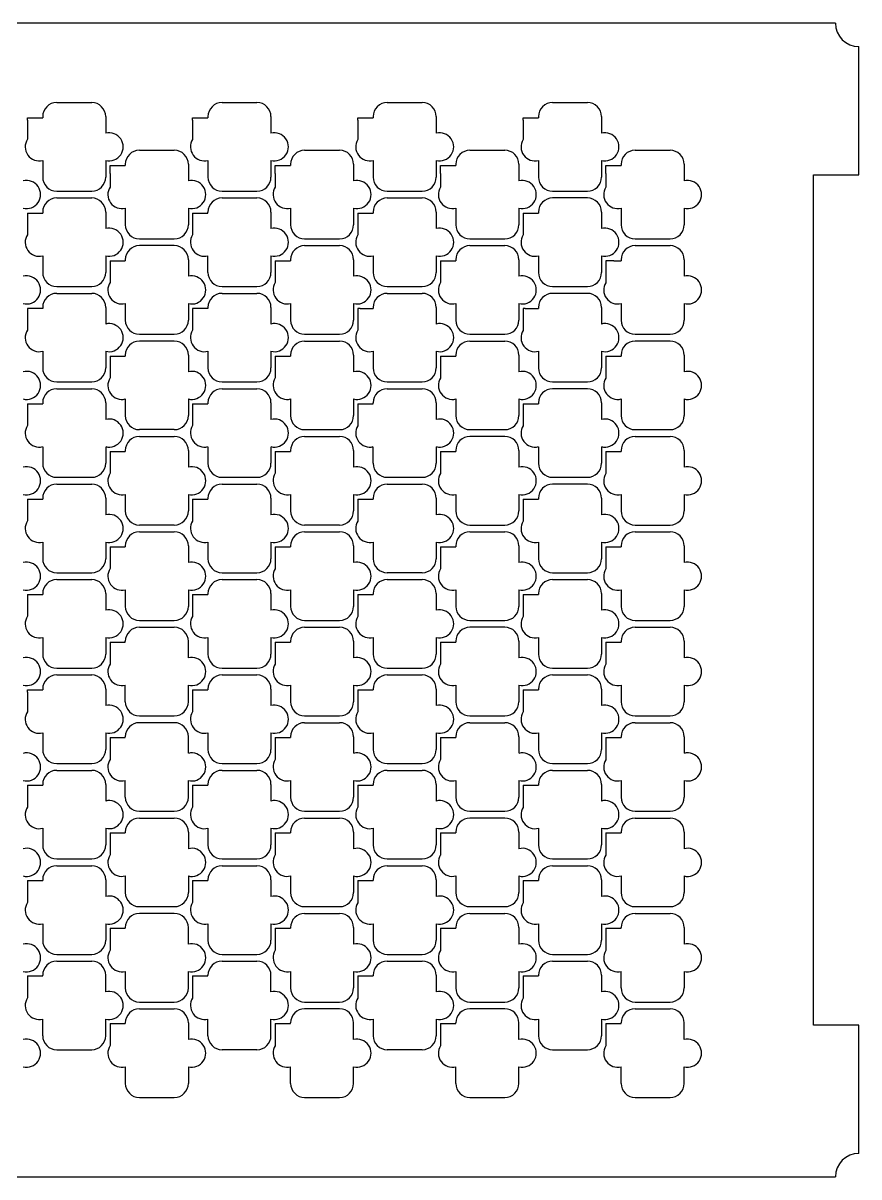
# Model space of a CAD drawing. Header units: millimetres. Extents: x -49 to 54, y -38 to 38.
# Drawn here: x -0.6 to 54.4, y -38 to 38 of the extents above; entities that cross this region are included whole.
import ezdxf

# ---------------------------------------------------------------- set-up
doc = ezdxf.new("R2010")
doc.units = ezdxf.units.MM

msp = doc.modelspace()

# ---------------------------------------------------------------- linework, layer by layer
for p, q in [((1.571, 32.765), (3.871, 32.765)), ((12.455, 32.765), (14.755, 32.765)), ((23.338, 32.765), (25.638, 32.765)), ((34.222, 32.765), (36.522, 32.765)), ((-0.36, 31.614), (-0.36, 31.764)), ((-0.36, 31.764), (0.646, 31.764)), ((-0.36, 31.614), (-0.36, 30.344)), ((0.646, 31.84), (0.646, 31.764)), ((4.796, 31.84), (4.796, 30.745)), ((10.52, 31.614), (10.52, 31.764)), ((10.52, 31.764), (11.53, 31.764)), ((10.52, 31.614), (10.52, 30.338)), ((11.53, 31.84), (11.53, 31.764)), ((15.68, 31.84), (15.68, 30.745)), ((21.4, 31.614), (21.4, 31.764)), ((21.4, 31.764), (22.413, 31.764)), ((21.4, 31.614), (21.4, 30.332)), ((22.413, 31.84), (22.413, 31.764)), ((26.563, 31.84), (26.563, 30.745)), ((32.28, 31.614), (32.28, 31.764)), ((32.28, 31.764), (32.43, 31.764)), ((32.28, 31.614), (32.28, 30.326)), ((32.43, 31.764), (33.297, 31.764)), ((33.297, 31.84), (33.297, 31.764)), ((37.447, 31.84), (37.447, 30.745)), ((0.646, 28.95), (0.646, 27.856)), ((4.796, 28.95), (4.796, 27.856)), ((7.013, 29.623), (9.313, 29.623)), ((11.53, 28.95), (11.53, 27.856)), ((15.68, 28.95), (15.68, 27.856)), ((17.897, 29.623), (20.197, 29.623)), ((22.413, 28.95), (22.413, 27.856)), ((26.563, 28.95), (26.563, 27.856)), ((28.78, 29.623), (31.08, 29.623)), ((33.297, 28.95), (33.297, 27.856)), ((37.447, 28.95), (37.447, 27.856)), ((39.664, 29.623), (41.964, 29.623)), ((5.082, 28.622), (6.088, 28.622)), ((5.082, 28.082), (5.082, 28.622)), ((6.088, 28.698), (6.088, 28.622)), ((10.238, 28.698), (10.238, 27.603)), ((15.962, 28.622), (16.972, 28.622)), ((15.962, 28.082), (15.962, 28.622)), ((16.972, 28.698), (16.972, 28.622)), ((21.122, 28.698), (21.122, 27.603)), ((26.842, 28.622), (27.855, 28.622)), ((26.842, 28.082), (26.842, 28.622)), ((27.855, 28.698), (27.855, 28.622)), ((32.005, 28.698), (32.005, 27.603)), ((37.722, 28.622), (38.262, 28.622)), ((37.722, 28.082), (37.722, 28.622)), ((38.262, 28.622), (38.739, 28.622)), ((38.739, 28.698), (38.739, 28.622)), ((42.889, 28.698), (42.889, 27.603)), ((5.082, 28.082), (5.082, 27.202)), ((15.962, 28.082), (15.962, 27.196)), ((26.842, 28.082), (26.842, 27.19)), ((37.722, 28.082), (37.722, 27.184)), ((1.571, 26.931), (3.871, 26.931)), ((12.455, 26.931), (14.755, 26.931)), ((23.338, 26.931), (25.638, 26.931)), ((34.222, 26.931), (36.522, 26.931)), ((1.571, 26.481), (3.871, 26.481)), ((12.455, 26.481), (14.755, 26.481)), ((23.338, 26.481), (25.638, 26.481)), ((36.522, 26.481), (34.222, 26.481)), ((-0.36, 25.484), (-0.36, 24.06)), ((-0.36, 25.484), (0.646, 25.484)), ((0.646, 25.556), (0.646, 25.484)), ((4.796, 25.556), (4.796, 24.461)), ((6.088, 25.809), (6.088, 24.714)), ((10.238, 25.809), (10.238, 24.714)), ((10.52, 25.484), (10.52, 24.054)), ((10.52, 25.484), (11.53, 25.484)), ((11.53, 25.484), (11.53, 25.556)), ((15.68, 25.556), (15.68, 24.461)), ((16.972, 25.809), (16.972, 24.714)), ((21.122, 25.809), (21.122, 24.714)), ((21.4, 25.484), (22.413, 25.484)), ((21.4, 25.484), (21.4, 24.048)), ((22.413, 25.556), (22.413, 25.484)), ((26.563, 25.556), (26.563, 24.461)), ((27.855, 25.809), (27.855, 24.714)), ((32.005, 25.809), (32.005, 24.714)), ((32.28, 25.484), (32.43, 25.484)), ((32.28, 25.484), (32.28, 24.042)), ((32.43, 25.484), (33.297, 25.486)), ((33.297, 25.556), (33.297, 25.486)), ((37.447, 25.556), (37.447, 24.461)), ((38.739, 25.809), (38.739, 24.714)), ((42.889, 25.809), (42.889, 24.714)), ((7.013, 23.789), (9.313, 23.789)), ((17.897, 23.789), (20.197, 23.789)), ((28.78, 23.789), (31.08, 23.789)), ((39.664, 23.789), (41.964, 23.789)), ((9.313, 23.339), (7.013, 23.339)), ((17.897, 23.339), (20.197, 23.339)), ((28.78, 23.339), (31.08, 23.339)), ((39.664, 23.339), (41.964, 23.339)), ((0.646, 22.667), (0.646, 21.572)), ((4.796, 22.667), (4.796, 21.572)), ((5.082, 22.342), (6.088, 22.342)), ((5.082, 22.342), (5.082, 20.918)), ((6.088, 22.414), (6.088, 22.342)), ((10.238, 22.414), (10.238, 21.319)), ((11.53, 21.572), (11.53, 22.667)), ((15.68, 22.667), (15.68, 21.572)), ((15.962, 22.342), (16.972, 22.342)), ((15.962, 22.342), (15.962, 20.912)), ((16.972, 22.414), (16.972, 22.342)), ((21.122, 22.414), (21.122, 21.319)), ((22.413, 22.667), (22.413, 21.572)), ((26.563, 22.667), (26.563, 21.572)), ((26.842, 22.342), (26.842, 20.906)), ((26.842, 22.342), (27.382, 22.342)), ((27.382, 22.342), (27.855, 22.342)), ((27.855, 22.414), (27.855, 22.342)), ((32.005, 22.414), (32.005, 21.319)), ((33.297, 22.667), (33.297, 21.572)), ((37.447, 22.667), (37.447, 21.572)), ((38.262, 22.342), (37.722, 22.342)), ((37.722, 22.342), (37.722, 20.9)), ((38.262, 22.342), (38.739, 22.342)), ((38.739, 22.414), (38.739, 22.342)), ((42.889, 22.414), (42.889, 21.319)), ((1.571, 20.647), (3.871, 20.647)), ((12.455, 20.647), (14.755, 20.647)), ((23.338, 20.647), (25.638, 20.647)), ((34.222, 20.647), (36.522, 20.647)), ((1.571, 20.197), (3.871, 20.197)), ((12.455, 20.197), (14.755, 20.197)), ((23.338, 20.197), (25.638, 20.197)), ((36.522, 20.197), (34.222, 20.197)), ((-0.36, 19.204), (-0.36, 17.776)), ((0.646, 19.204), (-0.36, 19.204)), ((0.646, 19.272), (0.646, 19.204)), ((4.796, 19.272), (4.796, 18.177)), ((6.088, 19.525), (6.088, 18.43)), ((10.238, 19.525), (10.238, 18.43)), ((10.52, 19.204), (10.52, 17.77)), ((11.53, 19.204), (10.52, 19.204)), ((11.53, 19.272), (11.53, 19.204)), ((15.68, 19.272), (15.68, 18.177)), ((16.972, 19.525), (16.972, 18.43)), ((21.122, 19.525), (21.122, 18.43)), ((21.4, 19.204), (21.4, 17.764)), ((21.55, 19.204), (21.4, 19.204)), ((21.55, 19.204), (22.413, 19.204)), ((22.413, 19.272), (22.413, 19.204)), ((26.563, 19.272), (26.563, 18.177)), ((27.855, 19.525), (27.855, 18.43)), ((32.005, 19.525), (32.005, 18.43)), ((32.43, 19.204), (32.28, 19.204)), ((32.28, 19.204), (32.28, 17.758)), ((32.43, 19.204), (33.297, 19.204)), ((33.297, 19.272), (33.297, 19.204)), ((37.447, 19.272), (37.447, 18.177)), ((38.739, 19.525), (38.739, 18.43)), ((42.889, 19.525), (42.889, 18.43)), ((7.013, 17.505), (9.313, 17.505)), ((17.897, 17.505), (20.197, 17.505)), ((28.78, 17.505), (31.08, 17.505)), ((39.664, 17.505), (41.964, 17.505)), ((9.313, 17.055), (7.013, 17.055)), ((17.897, 17.055), (20.197, 17.055)), ((28.78, 17.055), (31.08, 17.055)), ((41.964, 17.055), (39.664, 17.055)), ((0.646, 16.383), (0.646, 15.288)), ((4.796, 16.383), (4.796, 15.288)), ((5.082, 16.062), (6.088, 16.062)), ((5.082, 16.062), (5.082, 14.634)), ((6.088, 16.13), (6.088, 16.062)), ((10.238, 16.13), (10.238, 15.036)), ((11.53, 16.383), (11.53, 15.288)), ((15.68, 16.383), (15.68, 15.288)), ((15.962, 16.062), (16.972, 16.062)), ((15.962, 16.062), (15.962, 14.628)), ((16.972, 16.13), (16.972, 16.062)), ((21.122, 16.13), (21.122, 15.036)), ((22.413, 16.383), (22.413, 15.288)), ((26.563, 16.383), (26.563, 15.288)), ((26.842, 16.062), (27.855, 16.062)), ((26.842, 16.062), (26.842, 14.622)), ((27.855, 16.13), (27.855, 16.062)), ((32.005, 16.13), (32.005, 15.036)), ((33.297, 16.383), (33.297, 15.288)), ((37.447, 16.383), (37.447, 15.288)), ((37.722, 16.062), (38.262, 16.062)), ((37.722, 16.062), (37.722, 14.616)), ((38.262, 16.062), (38.739, 16.062)), ((38.739, 16.13), (38.739, 16.062)), ((42.889, 16.13), (42.889, 15.036)), ((1.571, 14.363), (3.871, 14.363)), ((1.571, 13.913), (3.871, 13.913)), ((12.455, 14.363), (14.755, 14.363)), ((12.455, 13.913), (14.755, 13.913)), ((23.338, 14.363), (25.638, 14.363)), ((23.338, 13.913), (25.638, 13.913)), ((34.222, 14.363), (36.522, 14.363)), ((36.522, 13.913), (34.222, 13.913)), ((-0.36, 12.924), (0.646, 12.924)), ((-0.36, 12.924), (-0.36, 11.493)), ((0.646, 12.988), (0.646, 12.924)), ((4.796, 12.988), (4.796, 11.894)), ((6.088, 13.241), (6.088, 12.147)), ((10.238, 13.241), (10.238, 12.147)), ((10.52, 12.924), (11.53, 12.924)), ((10.52, 12.924), (10.52, 11.487)), ((11.53, 12.988), (11.53, 12.924)), ((15.68, 12.988), (15.68, 11.894)), ((16.972, 13.241), (16.972, 12.147)), ((21.122, 13.241), (21.122, 12.147)), ((21.4, 12.924), (22.413, 12.924)), ((21.4, 12.924), (21.4, 11.481)), ((22.413, 12.924), (22.413, 12.988)), ((26.563, 12.988), (26.563, 11.894)), ((27.855, 13.241), (27.855, 12.147)), ((32.005, 13.241), (32.005, 12.147)), ((32.28, 12.924), (32.28, 11.475)), ((32.28, 12.924), (32.43, 12.924)), ((32.43, 12.924), (33.299, 12.924)), ((33.297, 12.988), (33.297, 12.924)), ((37.447, 12.988), (37.447, 11.894)), ((38.739, 13.241), (38.739, 12.147)), ((42.889, 13.241), (42.889, 12.147)), ((9.313, 11.222), (7.013, 11.222)), ((7.013, 10.772), (9.313, 10.772)), ((17.897, 11.222), (20.197, 11.222)), ((17.897, 10.772), (20.197, 10.772)), ((28.78, 11.222), (31.08, 11.222)), ((31.08, 10.772), (28.78, 10.772)), ((39.664, 11.222), (41.964, 11.222)), ((39.664, 10.772), (41.964, 10.772)), ((0.646, 10.099), (0.646, 9.005)), ((4.796, 10.099), (4.796, 9.005)), ((11.53, 10.099), (11.53, 9.005)), ((15.68, 10.099), (15.68, 9.005)), ((22.413, 9.005), (22.413, 10.099)), ((26.563, 10.099), (26.563, 9.005)), ((33.297, 10.099), (33.297, 9.005)), ((37.447, 10.099), (37.447, 9.005)), ((5.082, 9.782), (6.088, 9.782)), ((5.082, 9.782), (5.082, 8.351)), ((6.088, 9.847), (6.088, 9.782)), ((10.238, 9.847), (10.238, 8.752)), ((15.962, 9.782), (16.972, 9.782)), ((15.962, 9.782), (15.962, 8.345)), ((16.972, 9.847), (16.972, 9.782)), ((21.122, 9.847), (21.122, 8.752)), ((26.842, 9.782), (27.855, 9.782)), ((26.842, 9.782), (26.842, 8.339)), ((27.855, 9.847), (27.855, 9.782)), ((32.005, 9.847), (32.005, 8.752)), ((37.722, 9.782), (37.722, 8.333)), ((37.722, 9.782), (38.262, 9.782)), ((38.262, 9.782), (38.739, 9.782)), ((38.739, 9.847), (38.739, 9.782)), ((42.889, 9.847), (42.889, 8.752)), ((1.571, 8.08), (3.871, 8.08)), ((1.571, 7.63), (3.871, 7.63)), ((12.455, 8.08), (14.755, 8.08)), ((12.455, 7.63), (14.755, 7.63)), ((23.338, 8.08), (25.638, 8.08)), ((23.338, 7.63), (25.638, 7.63)), ((34.222, 8.08), (36.522, 8.08)), ((36.522, 7.63), (34.222, 7.63)), ((6.088, 6.957), (6.088, 5.863)), ((10.238, 6.957), (10.238, 5.863)), ((16.972, 6.957), (16.972, 5.863)), ((21.122, 6.957), (21.122, 5.863)), ((27.855, 6.957), (27.855, 5.863)), ((32.005, 6.957), (32.005, 5.863)), ((38.739, 6.957), (38.739, 5.863)), ((42.889, 6.957), (42.889, 5.863)), ((-0.36, 6.644), (0.646, 6.644)), ((-0.36, 6.644), (-0.36, 5.209)), ((0.646, 6.705), (0.646, 6.644)), ((4.796, 6.705), (4.796, 5.61)), ((10.52, 6.644), (10.52, 5.203)), ((10.52, 6.644), (11.53, 6.644)), ((11.53, 6.705), (11.53, 6.644)), ((15.68, 6.705), (15.68, 5.61)), ((21.4, 6.644), (22.413, 6.644)), ((21.4, 6.644), (21.4, 5.197)), ((22.413, 6.705), (22.413, 6.644)), ((26.563, 6.705), (26.563, 5.61)), ((32.28, 6.644), (32.43, 6.644)), ((32.28, 6.644), (32.28, 5.191)), ((32.43, 6.644), (33.297, 6.644)), ((33.297, 6.705), (33.297, 6.644)), ((37.447, 6.705), (37.447, 5.61)), ((9.313, 4.938), (7.013, 4.938)), ((20.197, 4.938), (17.897, 4.938)), ((28.78, 4.938), (31.08, 4.938)), ((39.664, 4.938), (41.964, 4.938)), ((0.646, 3.816), (0.646, 2.721)), ((4.796, 3.816), (4.796, 2.721)), ((7.013, 4.488), (9.313, 4.488)), ((11.53, 3.816), (11.53, 2.721)), ((15.68, 3.816), (15.68, 2.721)), ((17.897, 4.488), (20.197, 4.488)), ((22.413, 3.816), (22.413, 2.721)), ((26.563, 3.816), (26.563, 2.721)), ((28.78, 4.488), (31.08, 4.488)), ((33.297, 3.816), (33.297, 2.721)), ((37.447, 3.816), (37.447, 2.721)), ((39.664, 4.488), (41.964, 4.488)), ((5.082, 3.502), (6.088, 3.502)), ((5.082, 3.502), (5.082, 2.067)), ((6.088, 3.563), (6.088, 3.502)), ((10.238, 3.563), (10.238, 2.468)), ((15.962, 3.502), (16.972, 3.502)), ((15.962, 3.502), (15.962, 2.061)), ((16.972, 3.563), (16.972, 3.502)), ((21.122, 3.563), (21.122, 2.468)), ((26.842, 3.502), (26.842, 2.055)), ((26.842, 3.502), (27.855, 3.502)), ((27.855, 3.563), (27.855, 3.502)), ((32.005, 3.563), (32.005, 2.468)), ((37.722, 3.502), (38.262, 3.502)), ((37.722, 3.502), (37.722, 2.049)), ((38.262, 3.502), (38.739, 3.502)), ((38.739, 3.563), (38.739, 3.502)), ((42.889, 3.563), (42.889, 2.468)), ((1.571, 1.796), (3.871, 1.796)), ((12.455, 1.796), (14.755, 1.796)), ((25.638, 1.796), (23.338, 1.796)), ((34.222, 1.796), (36.522, 1.796)), ((1.571, 1.346), (3.871, 1.346)), ((12.455, 1.346), (14.755, 1.346)), ((23.338, 1.346), (25.638, 1.346)), ((34.222, 1.346), (36.522, 1.346)), ((-0.36, 0.364), (0.646, 0.364)), ((-0.36, 0.364), (-0.36, -1.075)), ((0.646, 0.421), (0.646, 0.364)), ((4.796, 0.421), (4.796, -0.674)), ((6.088, 0.674), (6.088, -0.421)), ((10.238, 0.674), (10.238, -0.421)), ((10.52, 0.364), (11.53, 0.364)), ((10.52, 0.364), (10.52, -1.081)), ((11.53, 0.421), (11.53, 0.364)), ((15.68, 0.421), (15.68, -0.674)), ((16.972, 0.674), (16.972, -0.421)), ((21.122, 0.674), (21.122, -0.421)), ((21.4, 0.364), (22.413, 0.364)), ((21.4, 0.364), (21.4, -1.087)), ((22.413, 0.421), (22.413, 0.364)), ((26.563, 0.421), (26.563, -0.674)), ((27.855, 0.674), (27.855, -0.421)), ((32.005, 0.674), (32.005, -0.421)), ((32.28, 0.364), (32.43, 0.364)), ((32.28, 0.364), (32.28, -1.093)), ((32.43, 0.364), (33.297, 0.364)), ((33.297, 0.421), (33.297, 0.364)), ((37.447, 0.421), (37.447, -0.674)), ((38.739, 0.674), (38.739, -0.421)), ((42.889, 0.674), (42.889, -0.421)), ((7.013, -1.346), (9.313, -1.346)), ((17.897, -1.346), (20.197, -1.346)), ((28.78, -1.346), (31.08, -1.346)), ((39.664, -1.346), (41.964, -1.346)), ((7.013, -1.796), (9.313, -1.796)), ((17.897, -1.796), (20.197, -1.796)), ((31.08, -1.796), (28.78, -1.796)), ((39.664, -1.796), (41.964, -1.796)), ((0.646, -2.468), (0.646, -3.563)), ((4.796, -2.468), (4.796, -3.563)), ((5.082, -2.778), (6.088, -2.778)), ((5.082, -2.778), (5.082, -4.217)), ((6.088, -2.778), (6.088, -2.721)), ((10.238, -3.816), (10.238, -2.721)), ((11.53, -2.468), (11.53, -3.563)), ((15.68, -2.468), (15.68, -3.563)), ((15.962, -2.778), (16.972, -2.778)), ((15.962, -2.778), (15.962, -4.223)), ((16.972, -2.721), (16.972, -2.778)), ((21.122, -2.721), (21.122, -3.816)), ((22.413, -2.468), (22.413, -3.563)), ((26.563, -2.468), (26.563, -3.563)), ((26.842, -2.778), (27.855, -2.778)), ((26.842, -2.778), (26.842, -4.229)), ((27.855, -2.721), (27.855, -2.778)), ((32.005, -2.721), (32.005, -3.816)), ((33.297, -2.468), (33.297, -3.563)), ((37.447, -2.468), (37.447, -3.563)), ((37.722, -2.778), (37.722, -4.235)), ((37.722, -2.778), (38.262, -2.778)), ((38.262, -2.778), (38.739, -2.778)), ((38.739, -2.721), (38.739, -2.778)), ((42.889, -2.721), (42.889, -3.816)), ((1.571, -4.488), (3.871, -4.488)), ((12.455, -4.488), (14.755, -4.488)), ((23.338, -4.488), (25.638, -4.488)), ((34.222, -4.488), (36.522, -4.488)), ((1.571, -4.938), (3.871, -4.938)), ((12.455, -4.938), (14.755, -4.938)), ((23.338, -4.938), (25.638, -4.938)), ((34.222, -4.938), (36.522, -4.938)), ((-0.36, -5.916), (0.646, -5.916)), ((-0.36, -6.066), (-0.36, -5.916)), ((-0.36, -6.066), (-0.36, -7.359)), ((0.646, -5.863), (0.646, -5.916)), ((4.796, -5.863), (4.796, -6.957)), ((6.088, -6.705), (6.088, -5.61)), ((10.238, -6.705), (10.238, -5.61)), ((10.52, -5.916), (10.52, -7.364)), ((10.52, -5.916), (11.53, -5.916)), ((11.53, -5.863), (11.53, -5.916)), ((15.68, -5.863), (15.68, -6.957)), ((16.972, -5.61), (16.972, -6.705)), ((21.122, -5.61), (21.122, -6.705)), ((21.4, -5.916), (22.413, -5.916)), ((21.4, -5.916), (21.4, -7.37)), ((22.413, -5.863), (22.413, -5.916)), ((26.563, -5.863), (26.563, -6.957)), ((27.855, -5.61), (27.855, -6.705)), ((32.005, -5.61), (32.005, -6.705)), ((32.28, -5.916), (32.43, -5.916)), ((32.28, -5.916), (32.28, -7.377)), ((32.43, -5.916), (33.297, -5.916)), ((33.297, -5.863), (33.297, -5.916)), ((37.447, -5.863), (37.447, -6.957)), ((38.739, -5.61), (38.739, -6.705)), ((42.889, -5.61), (42.889, -6.705)), ((7.013, -7.63), (9.313, -7.63)), ((9.313, -8.08), (7.013, -8.08)), ((17.897, -7.63), (20.197, -7.63)), ((17.897, -8.08), (20.197, -8.08)), ((28.78, -7.63), (31.08, -7.63)), ((28.78, -8.08), (31.08, -8.08)), ((39.664, -7.63), (41.964, -7.63)), ((39.664, -8.08), (41.964, -8.08)), ((0.646, -8.752), (0.646, -9.847)), ((4.796, -8.752), (4.796, -9.847)), ((5.082, -9.058), (6.088, -9.058)), ((5.082, -9.058), (5.082, -10.501)), ((6.088, -9.058), (6.088, -9.005)), ((10.238, -10.099), (10.238, -9.005)), ((11.53, -8.752), (11.53, -9.847)), ((15.68, -8.752), (15.68, -9.847)), ((15.962, -9.058), (16.972, -9.058)), ((15.962, -9.058), (15.962, -10.506)), ((16.972, -9.005), (16.972, -9.058)), ((21.122, -9.005), (21.122, -10.099)), ((22.413, -8.752), (22.413, -9.847)), ((26.563, -8.752), (26.563, -9.847)), ((26.842, -9.058), (27.855, -9.058)), ((26.842, -9.058), (26.842, -10.512)), ((27.855, -9.005), (27.855, -9.058)), ((32.005, -9.005), (32.005, -10.099)), ((33.297, -8.752), (33.297, -9.847)), ((37.447, -8.752), (37.447, -9.847)), ((37.722, -9.058), (37.722, -10.519)), ((37.722, -9.058), (38.262, -9.058)), ((38.262, -9.058), (38.739, -9.058)), ((38.739, -9.005), (38.739, -9.058)), ((42.889, -9.005), (42.889, -10.099)), ((1.571, -10.772), (3.871, -10.772)), ((1.571, -11.222), (3.871, -11.222)), ((12.455, -10.772), (14.755, -10.772)), ((12.455, -11.222), (14.755, -11.222)), ((23.338, -10.772), (25.638, -10.772)), ((23.338, -11.222), (25.638, -11.222)), ((34.222, -10.772), (36.522, -10.772)), ((34.222, -11.222), (36.522, -11.222)), ((0.646, -12.147), (0.646, -12.196)), ((4.796, -12.147), (4.796, -13.241)), ((6.088, -12.988), (6.088, -11.894)), ((10.238, -12.988), (10.238, -11.894)), ((11.53, -12.147), (11.53, -12.196)), ((15.68, -12.147), (15.68, -13.241)), ((16.972, -11.894), (16.972, -12.988)), ((21.122, -11.894), (21.122, -12.988)), ((22.413, -12.147), (22.413, -12.196)), ((26.563, -12.147), (26.563, -13.241)), ((27.855, -11.894), (27.855, -12.988)), ((32.005, -11.894), (32.005, -12.988)), ((33.297, -12.147), (33.297, -12.196)), ((37.447, -12.147), (37.447, -13.241)), ((38.739, -11.894), (38.739, -12.988)), ((42.889, -11.894), (42.889, -12.988)), ((-0.36, -12.196), (0.646, -12.196)), ((-0.36, -12.196), (-0.36, -13.642)), ((10.52, -12.196), (11.53, -12.196)), ((10.52, -12.196), (10.52, -13.648)), ((21.4, -12.196), (22.413, -12.196)), ((21.4, -12.196), (21.4, -13.654)), ((32.28, -12.196), (32.43, -12.196)), ((32.28, -12.196), (32.28, -13.66)), ((32.43, -12.196), (33.297, -12.196)), ((7.013, -13.913), (9.313, -13.913)), ((7.013, -14.363), (9.313, -14.363)), ((17.897, -13.913), (20.197, -13.913)), ((17.897, -14.363), (20.197, -14.363)), ((28.78, -13.913), (31.08, -13.913)), ((31.08, -14.363), (28.78, -14.363)), ((39.664, -13.913), (41.964, -13.913)), ((39.664, -14.363), (41.964, -14.363)), ((0.646, -15.036), (0.646, -16.13)), ((4.796, -15.036), (4.796, -16.13)), ((11.53, -15.036), (11.53, -16.13)), ((15.68, -15.036), (15.68, -16.13)), ((22.413, -15.036), (22.413, -16.13)), ((26.563, -15.036), (26.563, -16.13)), ((33.297, -15.036), (33.297, -16.13)), ((37.447, -15.036), (37.447, -16.13)), ((5.082, -15.338), (6.088, -15.338)), ((5.082, -15.338), (5.082, -16.784)), ((6.088, -15.288), (6.088, -15.338)), ((10.238, -15.288), (10.238, -16.383)), ((15.962, -15.338), (16.972, -15.338)), ((15.962, -15.338), (15.962, -16.79)), ((16.972, -15.288), (16.972, -15.338)), ((21.122, -15.288), (21.122, -16.383)), ((26.842, -15.338), (26.842, -16.796)), ((26.842, -15.338), (27.855, -15.338)), ((27.855, -15.288), (27.855, -15.338)), ((32.005, -15.288), (32.005, -16.383)), ((37.722, -15.338), (37.722, -16.802)), ((37.722, -15.338), (38.262, -15.338)), ((38.262, -15.338), (38.739, -15.338)), ((38.739, -15.288), (38.739, -15.338)), ((42.889, -15.288), (42.889, -16.383)), ((1.571, -17.055), (3.871, -17.055)), ((12.455, -17.055), (14.755, -17.055)), ((23.338, -17.055), (25.638, -17.055)), ((34.222, -17.055), (36.522, -17.055)), ((1.571, -17.505), (3.871, -17.505)), ((6.088, -18.177), (6.088, -19.272)), ((10.238, -18.177), (10.238, -19.272)), ((12.455, -17.505), (14.755, -17.505)), ((16.972, -18.177), (16.972, -19.272)), ((21.122, -18.177), (21.122, -19.272)), ((23.338, -17.505), (25.638, -17.505)), ((27.855, -18.177), (27.855, -19.272)), ((32.005, -18.177), (32.005, -19.272)), ((34.222, -17.505), (36.522, -17.505)), ((38.739, -18.177), (38.739, -19.272)), ((42.889, -18.177), (42.889, -19.272)), ((-0.36, -18.476), (0.646, -18.476)), ((-0.36, -18.476), (-0.36, -18.626)), ((-0.36, -18.626), (-0.36, -19.926)), ((0.646, -18.43), (0.646, -18.476)), ((4.796, -18.43), (4.796, -19.525)), ((10.52, -18.476), (10.52, -19.932)), ((10.52, -18.476), (11.53, -18.476)), ((11.53, -18.43), (11.53, -18.476)), ((15.68, -18.43), (15.68, -19.525)), ((21.4, -18.476), (22.413, -18.476)), ((21.4, -18.476), (21.4, -19.938)), ((22.413, -18.43), (22.413, -18.476)), ((26.563, -18.43), (26.563, -19.525)), ((32.28, -18.476), (32.43, -18.476)), ((32.28, -18.476), (32.28, -19.944)), ((32.43, -18.476), (33.297, -18.476)), ((33.297, -18.43), (33.297, -18.476)), ((37.447, -18.43), (37.447, -19.525)), ((7.013, -20.197), (9.313, -20.197)), ((17.897, -20.197), (20.197, -20.197)), ((28.78, -20.197), (31.08, -20.197)), ((39.664, -20.197), (41.964, -20.197)), ((9.313, -20.647), (7.013, -20.647)), ((17.897, -20.647), (20.197, -20.647)), ((28.78, -20.647), (31.08, -20.647)), ((39.664, -20.647), (41.964, -20.647)), ((0.646, -21.319), (0.646, -22.414)), ((4.796, -21.319), (4.796, -22.414)), ((5.082, -21.618), (6.088, -21.618)), ((5.082, -21.618), (5.082, -23.068)), ((6.088, -21.572), (6.088, -21.618)), ((10.238, -22.667), (10.238, -21.572)), ((11.53, -21.319), (11.53, -22.414)), ((15.68, -21.319), (15.68, -22.414)), ((15.962, -21.618), (16.972, -21.618)), ((15.962, -21.618), (15.962, -23.074)), ((16.972, -21.572), (16.972, -21.618)), ((21.122, -21.572), (21.122, -22.667)), ((22.413, -21.319), (22.413, -22.414)), ((26.563, -21.319), (26.563, -22.414)), ((26.842, -21.618), (26.842, -23.08)), ((26.842, -21.618), (27.855, -21.618)), ((27.855, -21.572), (27.855, -21.618)), ((32.005, -21.572), (32.005, -22.667)), ((33.297, -21.319), (33.297, -22.414)), ((37.447, -21.319), (37.447, -22.414)), ((37.722, -21.618), (37.722, -23.086)), ((37.722, -21.618), (38.262, -21.618)), ((38.262, -21.618), (38.739, -21.618)), ((38.739, -21.618), (38.739, -21.572)), ((42.889, -21.572), (42.889, -22.667)), ((1.571, -23.339), (3.871, -23.339)), ((12.455, -23.339), (14.755, -23.339)), ((23.338, -23.339), (25.638, -23.339)), ((34.222, -23.339), (36.522, -23.339)), ((1.571, -23.789), (3.871, -23.789)), ((12.455, -23.789), (14.755, -23.789)), ((23.338, -23.789), (25.638, -23.789)), ((34.222, -23.789), (36.522, -23.789)), ((-0.36, -24.756), (0.646, -24.756)), ((-0.36, -24.756), (-0.36, -24.906)), ((-0.36, -24.906), (-0.36, -26.21)), ((0.646, -24.756), (0.646, -24.714)), ((4.796, -25.809), (4.796, -24.714)), ((6.088, -24.461), (6.088, -25.556)), ((10.238, -25.556), (10.238, -24.461)), ((10.52, -24.756), (11.53, -24.756)), ((10.52, -24.756), (10.52, -24.906)), ((10.52, -24.906), (10.52, -26.216)), ((11.53, -24.756), (11.53, -24.714)), ((15.68, -25.809), (15.68, -24.714)), ((16.972, -24.461), (16.972, -25.556)), ((21.122, -24.461), (21.122, -25.556)), ((21.4, -24.756), (22.413, -24.756)), ((21.4, -24.756), (21.4, -24.906)), ((21.4, -24.906), (21.4, -26.222)), ((22.413, -24.714), (22.413, -24.756)), ((26.563, -24.714), (26.563, -25.809)), ((27.855, -24.461), (27.855, -25.556)), ((32.005, -24.461), (32.005, -25.556)), ((32.28, -24.756), (32.43, -24.756)), ((32.28, -24.756), (32.28, -24.906)), ((32.28, -24.906), (32.28, -26.228)), ((32.43, -24.756), (33.298, -24.756)), ((33.297, -24.714), (33.297, -24.756)), ((37.447, -24.714), (37.447, -25.809)), ((38.739, -25.556), (38.739, -24.461)), ((42.889, -24.461), (42.889, -25.556)), ((7.013, -26.481), (9.313, -26.481)), ((17.897, -26.481), (20.197, -26.481)), ((28.78, -26.481), (31.08, -26.481)), ((39.664, -26.481), (41.964, -26.481)), ((7.013, -26.931), (9.313, -26.931)), ((20.197, -26.931), (17.897, -26.931)), ((31.08, -26.931), (28.78, -26.931)), ((39.664, -26.931), (41.964, -26.931)), ((0.646, -28.698), (0.646, -27.603)), ((4.796, -28.698), (4.796, -27.603)), ((5.082, -27.898), (6.088, -27.898)), ((5.082, -27.898), (5.082, -28.438)), ((6.088, -27.856), (6.088, -27.898)), ((10.238, -27.856), (10.238, -28.95)), ((11.53, -28.698), (11.53, -27.603)), ((15.68, -28.698), (15.68, -27.603)), ((15.962, -27.898), (16.972, -27.898)), ((15.962, -27.898), (15.962, -28.438)), ((16.972, -27.898), (16.972, -27.856)), ((21.122, -28.95), (21.122, -27.856)), ((22.413, -27.603), (22.413, -28.698)), ((26.563, -27.603), (26.563, -28.698)), ((26.842, -27.898), (27.855, -27.898)), ((26.842, -27.898), (26.842, -28.438)), ((27.855, -27.898), (27.855, -27.856)), ((32.005, -28.95), (32.005, -27.856)), ((33.297, -27.603), (33.297, -28.698)), ((37.447, -27.603), (37.447, -28.698)), ((37.722, -27.898), (38.262, -27.898)), ((37.722, -27.898), (37.722, -28.438)), ((38.262, -27.898), (38.739, -27.898)), ((38.739, -27.898), (38.739, -27.856)), ((42.889, -28.95), (42.889, -27.856)), ((5.082, -28.438), (5.082, -29.352)), ((15.962, -28.438), (15.962, -29.358)), ((26.842, -28.438), (26.842, -29.364)), ((37.722, -28.438), (37.722, -29.37)), ((1.571, -29.623), (3.871, -29.623)), ((14.755, -29.623), (12.455, -29.623)), ((25.638, -29.623), (23.338, -29.623)), ((34.222, -29.623), (36.522, -29.623)), ((6.088, -30.745), (6.088, -31.84)), ((10.238, -30.745), (10.238, -31.84)), ((16.972, -31.84), (16.972, -30.745)), ((21.122, -31.84), (21.122, -30.745)), ((27.855, -31.84), (27.855, -30.745)), ((32.005, -31.84), (32.005, -30.745)), ((38.739, -31.84), (38.739, -30.745)), ((42.889, -31.84), (42.889, -30.745)), ((7.013, -32.765), (9.313, -32.765)), ((17.897, -32.765), (20.197, -32.765)), ((28.78, -32.765), (31.08, -32.765)), ((39.664, -32.765), (41.964, -32.765))]:
    msp.add_line(p, q)
for points in [[(52.85, 38), (-47.85, 38)], [(54.4, -36.45), (54.4, -28), (51.4, -28), (51.4, 28), (54.4, 28), (54.4, 36.45)], [(-47.85, -38), (52.85, -38)]]:
    msp.add_lwpolyline(points)
for centre, radius, start, end in [((54.4, 38), 1.55, 180, 270), ((1.571, 31.84), 0.925, 90, 180), ((3.871, 31.84), 0.925, 0, 90), ((12.455, 31.84), 0.925, 90, 180), ((14.755, 31.84), 0.925, 0, 90), ((23.338, 31.84), 0.925, 90, 180), ((25.638, 31.84), 0.925, 0, 90), ((34.222, 31.84), 0.925, 90, 180), ((36.522, 31.84), 0.925, 360, 90), ((5.021, 29.848), 0.925, 255.92196, 104.07804), ((15.905, 29.848), 0.925, 255.92196, 104.07804), ((26.788, 29.848), 0.925, 255.92196, 104.07804), ((37.672, 29.848), 0.925, 255.92196, 104.07804), ((0.421, 29.848), 0.925, 147.5683, 284.07804), ((11.305, 29.848), 0.925, 148.00018, 284.07804), ((22.188, 29.848), 0.925, 148.43733, 284.07804), ((33.072, 29.848), 0.925, 148.87997, 284.07804), ((7.013, 28.698), 0.925, 90, 180), ((9.313, 28.698), 0.925, 0, 90), ((17.897, 28.698), 0.925, 90, 180), ((20.197, 28.698), 0.925, 0, 90), ((28.78, 28.698), 0.925, 90, 180), ((31.08, 28.698), 0.925, 0, 90), ((39.664, 28.698), 0.925, 90, 180), ((41.964, 28.698), 0.925, 0, 90), ((-0.421, 26.706), 0.925, 255.92196, 104.07804), ((1.571, 27.856), 0.925, 180, 270), ((3.871, 27.856), 0.925, 270, 0), ((10.463, 26.706), 0.925, 255.92196, 104.07804), ((12.455, 27.856), 0.925, 180, 270), ((14.755, 27.856), 0.925, 270, 0), ((21.347, 26.706), 0.925, 255.92196, 104.07804), ((23.338, 27.856), 0.925, 180, 270), ((25.638, 27.856), 0.925, 270, 0), ((32.23, 26.706), 0.925, 255.92196, 104.07804), ((34.222, 27.856), 0.925, 180, 270), ((36.522, 27.856), 0.925, 270, 0), ((43.114, 26.706), 0.925, 255.92196, 104.07804), ((5.863, 26.706), 0.925, 147.57512, 284.07804), ((16.747, 26.706), 0.925, 148.00707, 284.07804), ((27.63, 26.706), 0.925, 148.44419, 284.07804), ((38.514, 26.706), 0.925, 148.88693, 284.07804), ((1.571, 25.556), 0.925, 90, 180), ((3.871, 25.556), 0.925, 0, 90), ((12.455, 25.556), 0.925, 90, 180), ((14.755, 25.556), 0.925, 0, 90), ((23.338, 25.556), 0.925, 90, 180), ((25.638, 25.556), 0.925, 0, 90), ((34.222, 25.556), 0.925, 90, 180), ((36.522, 25.556), 0.925, 0, 90), ((5.021, 23.564), 0.925, 255.92196, 104.07804), ((7.013, 24.714), 0.925, 180, 270), ((9.313, 24.714), 0.925, 270, 0), ((15.905, 23.564), 0.925, 255.92196, 104.07804), ((17.897, 24.714), 0.925, 180, 270), ((20.197, 24.714), 0.925, 270, 0), ((26.788, 23.564), 0.925, 255.92196, 104.07804), ((28.78, 24.714), 0.925, 180, 270), ((31.08, 24.714), 0.925, 270, 0), ((37.672, 23.564), 0.925, 255.92196, 104.07804), ((39.664, 24.714), 0.925, 180, 270), ((41.964, 24.714), 0.925, 270, 0), ((0.421, 23.564), 0.925, 147.5683, 284.07804), ((11.305, 23.564), 0.925, 148.00018, 284.07804), ((22.188, 23.564), 0.925, 148.43733, 284.07804), ((33.072, 23.564), 0.925, 148.87997, 284.07804), ((7.013, 22.414), 0.925, 90, 180), ((9.313, 22.414), 0.925, 0, 90), ((17.897, 22.414), 0.925, 90, 180), ((20.197, 22.414), 0.925, 0, 90), ((28.78, 22.414), 0.925, 90, 180), ((31.08, 22.414), 0.925, 0, 90), ((39.664, 22.414), 0.925, 90, 180), ((41.964, 22.414), 0.925, 0, 90), ((-0.421, 20.422), 0.925, 255.92196, 104.07804), ((1.571, 21.572), 0.925, 180, 270), ((3.871, 21.572), 0.925, 270, 0), ((10.463, 20.422), 0.925, 255.92196, 104.07804), ((12.455, 21.572), 0.925, 180, 270), ((14.755, 21.572), 0.925, 270, 0), ((21.347, 20.422), 0.925, 255.92196, 104.07804), ((23.338, 21.572), 0.925, 180, 270), ((25.638, 21.572), 0.925, 270, 0), ((32.23, 20.422), 0.925, 255.92196, 104.07804), ((34.222, 21.572), 0.925, 180, 270), ((36.522, 21.572), 0.925, 270, 0), ((43.114, 20.422), 0.925, 255.92196, 104.07804), ((5.863, 20.422), 0.925, 147.57512, 284.07804), ((16.747, 20.422), 0.925, 148.00707, 284.07804), ((27.63, 20.422), 0.925, 148.44419, 284.07804), ((38.514, 20.422), 0.925, 148.88693, 284.07804), ((1.571, 19.272), 0.925, 90, 180), ((3.871, 19.272), 0.925, 0, 90), ((12.455, 19.272), 0.925, 90, 180), ((14.755, 19.272), 0.925, 0, 90), ((23.338, 19.272), 0.925, 90, 180), ((25.638, 19.272), 0.925, 0, 90), ((34.222, 19.272), 0.925, 90, 180), ((36.522, 19.272), 0.925, 360, 90), ((7.013, 18.43), 0.925, 180, 270), ((9.313, 18.43), 0.925, 270, 0), ((17.897, 18.43), 0.925, 180, 270), ((20.197, 18.43), 0.925, 270, 0), ((28.78, 18.43), 0.925, 180, 270), ((31.08, 18.43), 0.925, 270, 0), ((39.664, 18.43), 0.925, 180, 270), ((41.964, 18.43), 0.925, 270, 0), ((0.421, 17.28), 0.925, 147.5683, 284.07804), ((5.021, 17.28), 0.925, 255.92196, 104.07804), ((11.305, 17.28), 0.925, 148.00018, 284.07804), ((15.905, 17.28), 0.925, 255.92196, 104.07804), ((22.188, 17.28), 0.925, 148.43733, 284.07804), ((26.788, 17.28), 0.925, 255.92196, 104.07804), ((33.072, 17.28), 0.925, 148.87997, 284.07804), ((37.672, 17.28), 0.925, 255.92196, 104.07804), ((7.013, 16.13), 0.925, 90, 180), ((9.313, 16.13), 0.925, 0, 90), ((17.897, 16.13), 0.925, 90, 180), ((20.197, 16.13), 0.925, 360, 90), ((28.78, 16.13), 0.925, 90, 180), ((31.08, 16.13), 0.925, 0, 90), ((39.664, 16.13), 0.925, 90, 180), ((41.964, 16.13), 0.925, 0, 90), ((1.571, 15.288), 0.925, 180, 270), ((3.871, 15.288), 0.925, 270, 0), ((12.455, 15.288), 0.925, 180, 270), ((14.755, 15.288), 0.925, 270, 0), ((23.338, 15.288), 0.925, 180, 270), ((25.638, 15.288), 0.925, 270, 0), ((34.222, 15.288), 0.925, 180, 270), ((36.522, 15.288), 0.925, 270, 0), ((-0.421, 14.138), 0.925, 255.92196, 104.07804), ((5.863, 14.138), 0.925, 147.57512, 284.07804), ((10.463, 14.138), 0.925, 255.92196, 104.07804), ((16.747, 14.138), 0.925, 148.00707, 284.07804), ((21.347, 14.138), 0.925, 255.92196, 104.07804), ((27.63, 14.138), 0.925, 148.44419, 284.07804), ((32.23, 14.138), 0.925, 255.92196, 104.07804), ((38.514, 14.138), 0.925, 148.88693, 284.07804), ((43.114, 14.138), 0.925, 255.92196, 104.07804), ((1.571, 12.988), 0.925, 90, 180), ((3.871, 12.988), 0.925, 0, 90), ((12.455, 12.988), 0.925, 90, 180), ((14.755, 12.988), 0.925, 0, 90), ((23.338, 12.988), 0.925, 90, 180), ((25.638, 12.988), 0.925, 0, 90), ((34.222, 12.988), 0.925, 90, 180), ((36.522, 12.988), 0.925, 360, 90), ((0.421, 10.997), 0.925, 147.5683, 284.07804), ((5.021, 10.997), 0.925, 255.92196, 104.07804), ((7.013, 12.147), 0.925, 180, 270), ((9.313, 12.147), 0.925, 270, 0), ((11.305, 10.997), 0.925, 148.00018, 284.07804), ((15.905, 10.997), 0.925, 255.92196, 104.07804), ((17.897, 12.147), 0.925, 180, 270), ((20.197, 12.147), 0.925, 270, 0), ((22.188, 10.997), 0.925, 148.43733, 284.07804), ((26.788, 10.997), 0.925, 255.92196, 104.07804), ((28.78, 12.147), 0.925, 180, 270), ((31.08, 12.147), 0.925, 270, 0), ((33.072, 10.997), 0.925, 148.87997, 284.07804), ((37.672, 10.997), 0.925, 255.92196, 104.07804), ((39.664, 12.147), 0.925, 180, 270), ((41.964, 12.147), 0.925, 270, 0), ((7.013, 9.847), 0.925, 90, 180), ((9.313, 9.847), 0.925, 0, 90), ((17.897, 9.847), 0.925, 90, 180), ((20.197, 9.847), 0.925, 0, 90), ((28.78, 9.847), 0.925, 90, 180), ((31.08, 9.847), 0.925, 0, 90), ((39.664, 9.847), 0.925, 90, 180), ((41.964, 9.847), 0.925, 360, 90), ((-0.421, 7.855), 0.925, 255.92196, 104.07804), ((1.571, 9.005), 0.925, 180, 270), ((3.871, 9.005), 0.925, 270, 0), ((10.463, 7.855), 0.925, 255.92196, 104.07804), ((12.455, 9.005), 0.925, 180, 270), ((14.755, 9.005), 0.925, 270, 0), ((21.347, 7.855), 0.925, 255.92196, 104.07804), ((23.338, 9.005), 0.925, 180, 270), ((25.638, 9.005), 0.925, 270, 360), ((32.23, 7.855), 0.925, 255.92196, 104.07804), ((34.222, 9.005), 0.925, 180, 270), ((36.522, 9.005), 0.925, 270, 0), ((43.114, 7.855), 0.925, 255.92196, 104.07804), ((1.571, 6.705), 0.925, 90, 180), ((3.871, 6.705), 0.925, 0, 90), ((5.863, 7.855), 0.925, 147.57512, 284.07804), ((12.455, 6.705), 0.925, 90, 180), ((14.755, 6.705), 0.925, 0, 90), ((16.747, 7.855), 0.925, 148.00707, 284.07804), ((23.338, 6.705), 0.925, 90, 180), ((25.638, 6.705), 0.925, 0, 90), ((27.63, 7.855), 0.925, 148.44419, 284.07804), ((34.222, 6.705), 0.925, 90, 180), ((36.522, 6.705), 0.925, 360, 90), ((38.514, 7.855), 0.925, 148.88693, 284.07804), ((5.021, 4.713), 0.925, 255.92196, 104.07804), ((7.013, 5.863), 0.925, 180, 270), ((9.313, 5.863), 0.925, 270, 360), ((15.905, 4.713), 0.925, 255.92196, 104.07804), ((17.897, 5.863), 0.925, 180, 270), ((20.197, 5.863), 0.925, 270, 0), ((26.788, 4.713), 0.925, 255.92196, 104.07804), ((28.78, 5.863), 0.925, 180, 270), ((31.08, 5.863), 0.925, 270, 0), ((37.672, 4.713), 0.925, 255.92196, 104.07804), ((39.664, 5.863), 0.925, 180, 270), ((41.964, 5.863), 0.925, 270, 0), ((0.421, 4.713), 0.925, 147.5683, 284.07804), ((11.305, 4.713), 0.925, 148.00018, 284.07804), ((22.188, 4.713), 0.925, 148.43733, 284.07804), ((33.072, 4.713), 0.925, 148.87997, 284.07804), ((7.013, 3.563), 0.925, 90, 180), ((9.313, 3.563), 0.925, 0, 90), ((17.897, 3.563), 0.925, 90, 180), ((20.197, 3.563), 0.925, 0, 90), ((28.78, 3.563), 0.925, 90, 180), ((31.08, 3.563), 0.925, 0, 90), ((39.664, 3.563), 0.925, 90, 180), ((41.964, 3.563), 0.925, 0, 90), ((-0.421, 1.571), 0.925, 255.92196, 104.07804), ((1.571, 2.721), 0.925, 180, 270), ((3.871, 2.721), 0.925, 270, 0), ((10.463, 1.571), 0.925, 255.92196, 104.07804), ((12.455, 2.721), 0.925, 180, 270), ((14.755, 2.721), 0.925, 270, 0), ((21.347, 1.571), 0.925, 255.92196, 104.07804), ((23.338, 2.721), 0.925, 180, 270), ((25.638, 2.721), 0.925, 270, 0), ((32.23, 1.571), 0.925, 255.92196, 104.07804), ((34.222, 2.721), 0.925, 180, 270), ((36.522, 2.721), 0.925, 270, 0), ((43.114, 1.571), 0.925, 255.92196, 104.07804), ((5.863, 1.571), 0.925, 147.57512, 284.07804), ((16.747, 1.571), 0.925, 148.00707, 284.07804), ((27.63, 1.571), 0.925, 148.44419, 284.07804), ((38.514, 1.571), 0.925, 148.88693, 284.07804), ((1.571, 0.421), 0.925, 90, 180), ((3.871, 0.421), 0.925, 0, 90), ((12.455, 0.421), 0.925, 90, 180), ((14.755, 0.421), 0.925, 0, 90), ((23.338, 0.421), 0.925, 90, 180), ((25.638, 0.421), 0.925, 0, 90), ((34.222, 0.421), 0.925, 90, 180), ((36.522, 0.421), 0.925, 0, 90), ((5.021, -1.571), 0.925, 255.92196, 104.07804), ((7.013, -0.421), 0.925, 180, 270), ((9.313, -0.421), 0.925, 270, 0), ((15.905, -1.571), 0.925, 255.92196, 104.07804), ((17.897, -0.421), 0.925, 180, 270), ((20.197, -0.421), 0.925, 270, 0), ((26.788, -1.571), 0.925, 255.92196, 104.07804), ((28.78, -0.421), 0.925, 180, 270), ((31.08, -0.421), 0.925, 270, 0), ((37.672, -1.571), 0.925, 255.92196, 104.07804), ((39.664, -0.421), 0.925, 180, 270), ((41.964, -0.421), 0.925, 270, 0), ((0.421, -1.571), 0.925, 147.5683, 284.07804), ((11.305, -1.571), 0.925, 148.00018, 284.07804), ((22.188, -1.571), 0.925, 148.43733, 284.07804), ((33.072, -1.571), 0.925, 148.87997, 284.07804), ((7.013, -2.721), 0.925, 90, 180), ((9.313, -2.721), 0.925, 0, 90), ((17.897, -2.721), 0.925, 90, 180), ((20.197, -2.721), 0.925, 0, 90), ((28.78, -2.721), 0.925, 90, 180), ((31.08, -2.721), 0.925, 0, 90), ((39.664, -2.721), 0.925, 90, 180), ((41.964, -2.721), 0.925, 360, 90), ((-0.421, -4.713), 0.925, 255.92196, 104.07804), ((1.571, -3.563), 0.925, 180, 270), ((3.871, -3.563), 0.925, 270, 0), ((10.463, -4.713), 0.925, 255.92196, 104.07804), ((12.455, -3.563), 0.925, 180, 270), ((14.755, -3.563), 0.925, 270, 0), ((21.347, -4.713), 0.925, 255.92196, 104.07804), ((23.338, -3.563), 0.925, 180, 270), ((25.638, -3.563), 0.925, 270, 0), ((32.23, -4.713), 0.925, 255.92196, 104.07804), ((34.222, -3.563), 0.925, 180, 270), ((36.522, -3.563), 0.925, 270, 0), ((43.114, -4.713), 0.925, 255.92196, 104.07804), ((5.863, -4.713), 0.925, 147.57512, 284.07804), ((16.747, -4.713), 0.925, 148.00707, 284.07804), ((27.63, -4.713), 0.925, 148.44419, 284.07804), ((38.514, -4.713), 0.925, 148.88693, 284.07804), ((1.571, -5.863), 0.925, 90, 180), ((3.871, -5.863), 0.925, 0, 90), ((12.455, -5.863), 0.925, 90, 180), ((14.755, -5.863), 0.925, 0, 90), ((23.338, -5.863), 0.925, 90, 180), ((25.638, -5.863), 0.925, 0, 90), ((34.222, -5.863), 0.925, 90, 180), ((36.522, -5.863), 0.925, 360, 90), ((7.013, -6.705), 0.925, 180, 270), ((9.313, -6.705), 0.925, 270, 360), ((17.897, -6.705), 0.925, 180, 270), ((20.197, -6.705), 0.925, 270, 0), ((28.78, -6.705), 0.925, 180, 270), ((31.08, -6.705), 0.925, 270, 0), ((39.664, -6.705), 0.925, 180, 270), ((41.964, -6.705), 0.925, 270, 0), ((0.421, -7.855), 0.925, 147.5683, 284.07804), ((5.021, -7.855), 0.925, 255.92196, 104.07804), ((11.305, -7.855), 0.925, 148.00018, 284.07804), ((15.905, -7.855), 0.925, 255.92196, 104.07804), ((22.188, -7.855), 0.925, 148.43733, 284.07804), ((26.788, -7.855), 0.925, 255.92196, 104.07804), ((33.072, -7.855), 0.925, 148.87997, 284.07804), ((37.672, -7.855), 0.925, 255.92196, 104.07804), ((7.013, -9.005), 0.925, 90, 180), ((9.313, -9.005), 0.925, 0, 90), ((17.897, -9.005), 0.925, 90, 180), ((20.197, -9.005), 0.925, 0, 90), ((28.78, -9.005), 0.925, 90, 180), ((31.08, -9.005), 0.925, 0, 90), ((39.664, -9.005), 0.925, 90, 180), ((41.964, -9.005), 0.925, 0, 90), ((1.571, -9.847), 0.925, 180, 270), ((3.871, -9.847), 0.925, 270, 0), ((12.455, -9.847), 0.925, 180, 270), ((14.755, -9.847), 0.925, 270, 0), ((23.338, -9.847), 0.925, 180, 270), ((25.638, -9.847), 0.925, 270, 0), ((34.222, -9.847), 0.925, 180, 270), ((36.522, -9.847), 0.925, 270, 0), ((-0.421, -10.997), 0.925, 255.92196, 104.07804), ((5.863, -10.997), 0.925, 147.57512, 284.07804), ((10.463, -10.997), 0.925, 255.92196, 104.07804), ((16.747, -10.997), 0.925, 148.00707, 284.07804), ((21.347, -10.997), 0.925, 255.92196, 104.07804), ((27.63, -10.997), 0.925, 148.44419, 284.07804), ((32.23, -10.997), 0.925, 255.92196, 104.07804), ((38.514, -10.997), 0.925, 148.88693, 284.07804), ((43.114, -10.997), 0.925, 255.92196, 104.07804), ((1.571, -12.147), 0.925, 90, 180), ((3.871, -12.147), 0.925, 0, 90), ((12.455, -12.147), 0.925, 90, 180), ((14.755, -12.147), 0.925, 0, 90), ((23.338, -12.147), 0.925, 90, 180), ((25.638, -12.147), 0.925, 0, 90), ((34.222, -12.147), 0.925, 90, 180), ((36.522, -12.147), 0.925, 0, 90), ((0.421, -14.138), 0.925, 147.5683, 284.07804), ((5.021, -14.138), 0.925, 255.92196, 104.07804), ((7.013, -12.988), 0.925, 180, 270), ((9.313, -12.988), 0.925, 270, 0), ((11.305, -14.138), 0.925, 148.00018, 284.07804), ((15.905, -14.138), 0.925, 255.92196, 104.07804), ((17.897, -12.988), 0.925, 180, 270), ((20.197, -12.988), 0.925, 270, 0), ((22.188, -14.138), 0.925, 148.43733, 284.07804), ((26.788, -14.138), 0.925, 255.92196, 104.07804), ((28.78, -12.988), 0.925, 180, 270), ((31.08, -12.988), 0.925, 270, 0), ((33.072, -14.138), 0.925, 148.87997, 284.07804), ((37.672, -14.138), 0.925, 255.92196, 104.07804), ((39.664, -12.988), 0.925, 180, 270), ((41.964, -12.988), 0.925, 270, 0), ((7.013, -15.288), 0.925, 90, 180), ((9.313, -15.288), 0.925, 0, 90), ((17.897, -15.288), 0.925, 90, 180), ((20.197, -15.288), 0.925, 0, 90), ((28.78, -15.288), 0.925, 90, 180), ((31.08, -15.288), 0.925, 0, 90), ((39.664, -15.288), 0.925, 90, 180), ((41.964, -15.288), 0.925, 0, 90), ((-0.421, -17.28), 0.925, 255.92196, 104.07804), ((1.571, -16.13), 0.925, 180, 270), ((3.871, -16.13), 0.925, 270, 0), ((10.463, -17.28), 0.925, 255.92196, 104.07804), ((12.455, -16.13), 0.925, 180, 270), ((14.755, -16.13), 0.925, 270, 0), ((21.347, -17.28), 0.925, 255.92196, 104.07804), ((23.338, -16.13), 0.925, 180, 270), ((25.638, -16.13), 0.925, 270, 0), ((32.23, -17.28), 0.925, 255.92196, 104.07804), ((34.222, -16.13), 0.925, 180, 270), ((36.522, -16.13), 0.925, 270, 360), ((43.114, -17.28), 0.925, 255.92196, 104.07804), ((5.863, -17.28), 0.925, 147.57512, 284.07804), ((16.747, -17.28), 0.925, 148.00707, 284.07804), ((27.63, -17.28), 0.925, 148.44419, 284.07804), ((38.514, -17.28), 0.925, 148.88693, 284.07804), ((1.571, -18.43), 0.925, 90, 180), ((3.871, -18.43), 0.925, 0, 90), ((12.455, -18.43), 0.925, 90, 180), ((14.755, -18.43), 0.925, 0, 90), ((23.338, -18.43), 0.925, 90, 180), ((25.638, -18.43), 0.925, 0, 90), ((34.222, -18.43), 0.925, 90, 180), ((36.522, -18.43), 0.925, 0, 90), ((5.021, -20.422), 0.925, 255.92196, 104.07804), ((7.013, -19.272), 0.925, 180, 270), ((9.313, -19.272), 0.925, 270, 0), ((15.905, -20.422), 0.925, 255.92196, 104.07804), ((17.897, -19.272), 0.925, 180, 270), ((20.197, -19.272), 0.925, 270, 0), ((26.788, -20.422), 0.925, 255.92196, 104.07804), ((28.78, -19.272), 0.925, 180, 270), ((31.08, -19.272), 0.925, 270, 0), ((37.672, -20.422), 0.925, 255.92196, 104.07804), ((39.664, -19.272), 0.925, 180, 270), ((41.964, -19.272), 0.925, 270, 0), ((0.421, -20.422), 0.925, 147.5683, 284.07804), ((11.305, -20.422), 0.925, 148.00018, 284.07804), ((22.188, -20.422), 0.925, 148.43733, 284.07804), ((33.072, -20.422), 0.925, 148.87997, 284.07804), ((7.013, -21.572), 0.925, 90, 180), ((9.313, -21.572), 0.925, 0, 90), ((17.897, -21.572), 0.925, 90, 180), ((20.197, -21.572), 0.925, 0, 90), ((28.78, -21.572), 0.925, 90, 180), ((31.08, -21.572), 0.925, 0, 90), ((39.664, -21.572), 0.925, 90, 180), ((41.964, -21.572), 0.925, 0, 90), ((-0.421, -23.564), 0.925, 255.92196, 104.07804), ((1.571, -22.414), 0.925, 180, 270), ((3.871, -22.414), 0.925, 270, 0), ((10.463, -23.564), 0.925, 255.92196, 104.07804), ((12.455, -22.414), 0.925, 180, 270), ((14.755, -22.414), 0.925, 270, 0), ((21.347, -23.564), 0.925, 255.92196, 104.07804), ((23.338, -22.414), 0.925, 180, 270), ((25.638, -22.414), 0.925, 270, 0), ((32.23, -23.564), 0.925, 255.92196, 104.07804), ((34.222, -22.414), 0.925, 180, 270), ((36.522, -22.414), 0.925, 270, 0), ((43.114, -23.564), 0.925, 255.92196, 104.07804), ((5.863, -23.564), 0.925, 147.57512, 284.07804), ((16.747, -23.564), 0.925, 148.00707, 284.07804), ((27.63, -23.564), 0.925, 148.44419, 284.07804), ((38.514, -23.564), 0.925, 148.88693, 284.07804), ((1.571, -24.714), 0.925, 90, 180), ((3.871, -24.714), 0.925, 0, 90), ((12.455, -24.714), 0.925, 90, 180), ((14.755, -24.714), 0.925, 0, 90), ((23.338, -24.714), 0.925, 90, 180), ((25.638, -24.714), 0.925, 0, 90), ((34.222, -24.714), 0.925, 90, 180), ((36.522, -24.714), 0.925, 0, 90), ((5.021, -26.706), 0.925, 255.92196, 104.07804), ((7.013, -25.556), 0.925, 180, 270), ((9.313, -25.556), 0.925, 270, 0), ((15.905, -26.706), 0.925, 255.92196, 104.07804), ((17.897, -25.556), 0.925, 180, 270), ((20.197, -25.556), 0.925, 270, 0), ((26.788, -26.706), 0.925, 255.92196, 104.07804), ((28.78, -25.556), 0.925, 180, 270), ((31.08, -25.556), 0.925, 270, 0), ((37.672, -26.706), 0.925, 255.92196, 104.07804), ((39.664, -25.556), 0.925, 180, 270), ((41.964, -25.556), 0.925, 270, 0), ((0.421, -26.706), 0.925, 147.5683, 284.07804), ((11.305, -26.706), 0.925, 148.00018, 284.07804), ((22.188, -26.706), 0.925, 148.43733, 284.07804), ((33.072, -26.706), 0.925, 148.87997, 284.07804), ((7.013, -27.856), 0.925, 90, 180), ((9.313, -27.856), 0.925, 0, 90), ((17.897, -27.856), 0.925, 90, 180), ((20.197, -27.856), 0.925, 0, 90), ((28.78, -27.856), 0.925, 90, 180), ((31.08, -27.856), 0.925, 0, 90), ((39.664, -27.856), 0.925, 90, 180), ((41.964, -27.856), 0.925, 0, 90), ((1.571, -28.698), 0.925, 180, 270), ((3.871, -28.698), 0.925, 270, 0), ((12.455, -28.698), 0.925, 180, 270), ((14.755, -28.698), 0.925, 270, 0), ((23.338, -28.698), 0.925, 180, 270), ((25.638, -28.698), 0.925, 270, 360), ((34.222, -28.698), 0.925, 180, 270), ((36.522, -28.698), 0.925, 270, 0), ((-0.421, -29.848), 0.925, 255.92196, 104.07804), ((5.863, -29.848), 0.925, 147.57512, 284.07804), ((10.463, -29.848), 0.925, 255.92196, 104.07804), ((16.747, -29.848), 0.925, 148.00707, 284.07804), ((21.347, -29.848), 0.925, 255.92196, 104.07804), ((27.63, -29.848), 0.925, 148.44419, 284.07804), ((32.23, -29.848), 0.925, 255.92196, 104.07804), ((38.514, -29.848), 0.925, 148.88693, 284.07804), ((43.114, -29.848), 0.925, 255.92196, 104.07804), ((7.013, -31.84), 0.925, 180, 270), ((9.313, -31.84), 0.925, 270, 0), ((17.897, -31.84), 0.925, 180, 270), ((20.197, -31.84), 0.925, 270, 0), ((28.78, -31.84), 0.925, 180, 270), ((31.08, -31.84), 0.925, 270, 0), ((39.664, -31.84), 0.925, 180, 270), ((41.964, -31.84), 0.925, 270, 0), ((54.4, -38), 1.55, 90, 180)]:
    msp.add_arc(centre, radius, start, end)

doc.saveas('drawing.dxf')
